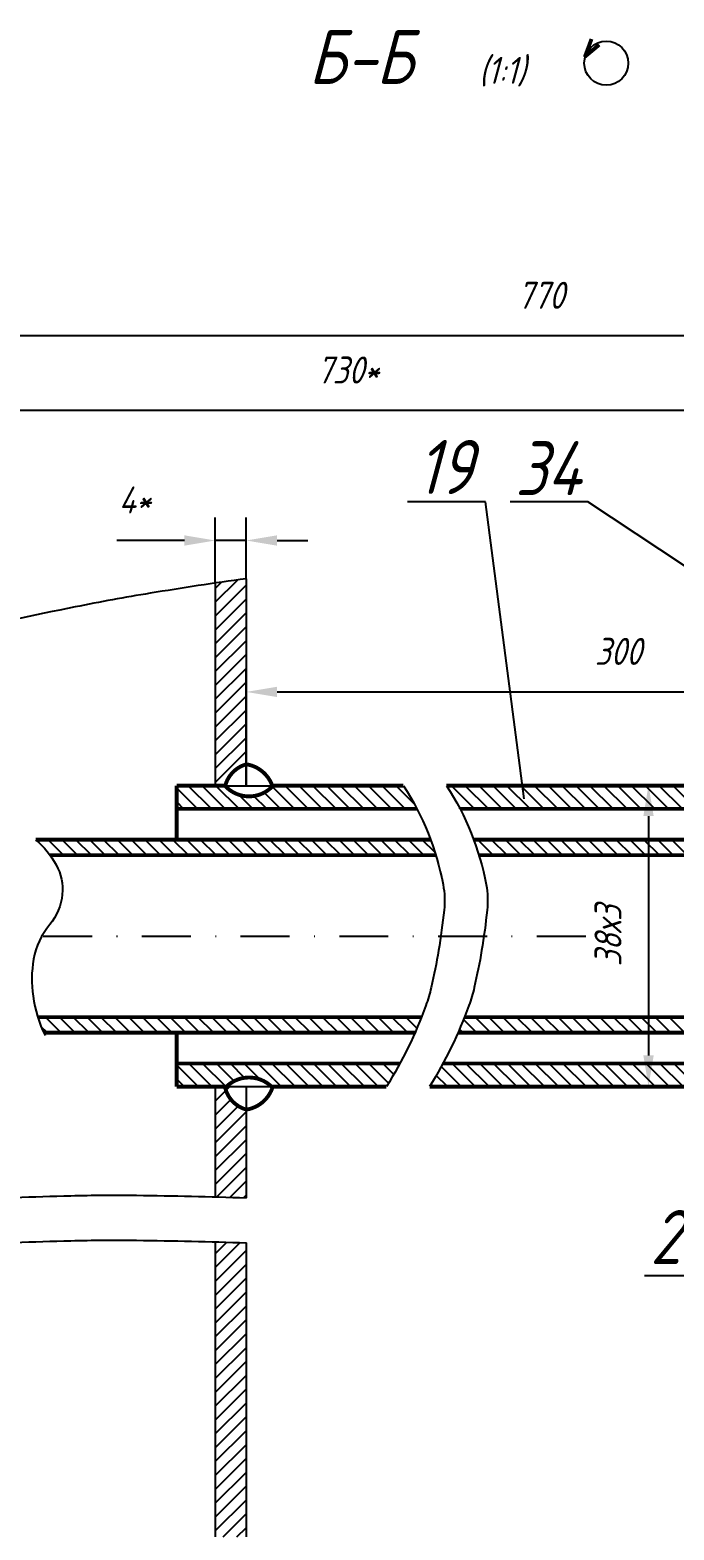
# Model space of a CAD drawing. Extents: x 626 to 1905, y 563 to 1774.
# Drawn here: x 740.5 to 824, y 1279.2 to 1473.6 of the extents above; entities that cross this region are included whole.
import ezdxf
from ezdxf.enums import TextEntityAlignment as Align

# ---------------------------------------------------------------- set-up
doc = ezdxf.new("R2010")
doc.units = 0
doc.header["$LTSCALE"] = 0.5
doc.header["$MEASUREMENT"] = 0
doc.linetypes.add('DASHDOT', pattern=[25.4, 12.7, -6.35, 0, -6.35])
doc.layers.get('0').update_dxf_attribs({"linetype": 'CONTINUOUS'})
doc.layers.get('DEFPOINTS').update_dxf_attribs({"linetype": 'CONTINUOUS'})
doc.styles.add('ROMANC', font='romanc', dxfattribs={"width": 0.8, "oblique": 15, "height": 3.5})
doc.dimstyles.get("Standard").update_dxf_attribs({"dimtxt": 0.18, "dimasz": 0.18, "dimexe": 0.18, "dimexo": 0.0625, "dimgap": 0.09, "dimtad": 0, "dimtih": 1, "dimtoh": 1, "dimdec": 4, "dimzin": 0, "dimtxsty": 'STANDARD', "dimcen": 0.09, "dimazin": 3, "dimtfac": 1, "dimtdec": 4, "dimtofl": 0, "dimtmove": 0, "dimatfit": 3, "dimtolj": 1, "dimtzin": 0})

# ---------------------------------------------------------------- blocks, each defined once
blk = doc.blocks.new('*X22')
at = {"color": 0}
for p, q in [((1002.48, 912.11), (999.79, 914.8)), ((1004.28, 912.11), (1001.28, 915.11)), ((1006.07, 912.11), (1003.07, 915.11)), ((1007.87, 912.11), (1004.87, 915.11)), ((1009.66, 912.11), (1007.84, 913.93)), ((1011.46, 912.11), (1009.8, 913.77)), ((1013.26, 912.11), (1011.14, 914.22)), ((1015.05, 912.11), (1012.17, 915)), ((1016.85, 912.11), (1013.85, 915.11)), ((1018.65, 912.11), (1015.65, 915.11)), ((1020.44, 912.11), (1017.44, 915.11)), ((1022.24, 912.11), (1019.24, 915.11)), ((1024.03, 912.11), (1021.03, 915.11)), ((1025.83, 912.11), (1022.83, 915.11)), ((1027.63, 912.11), (1024.63, 915.11)), ((1029.42, 912.11), (1026.42, 915.11)), ((1030.61, 912.72), (1028.22, 915.11)), ((1038.4, 912.11), (1035.4, 915.11)), ((1040.2, 912.11), (1037.2, 915.11)), ((1041.99, 912.11), (1038.99, 915.11)), ((1043.79, 912.11), (1040.79, 915.11)), ((1045.59, 912.11), (1042.59, 915.11)), ((1047.38, 912.11), (1044.38, 915.11)), ((1049.18, 912.11), (1046.18, 915.11)), ((1050.97, 912.11), (1047.97, 915.11)), ((1052.77, 912.11), (1049.77, 915.11)), ((1054.57, 912.11), (1051.57, 915.11)), ((1056.36, 912.11), (1053.36, 915.11)), ((1058.16, 912.11), (1055.16, 915.11)), ((1059.95, 912.11), (1056.95, 915.11)), ((1061.75, 912.11), (1058.75, 915.11)), ((1063.55, 912.11), (1060.55, 915.11)), ((1065.34, 912.11), (1062.34, 915.11)), ((1067.14, 912.11), (1064.14, 915.11)), ((1068.93, 912.11), (1065.93, 915.11)), ((1070.73, 912.11), (1067.73, 915.11)), ((1072.53, 912.11), (1069.53, 915.11)), ((1074.32, 912.11), (1071.32, 915.11)), ((1076.12, 912.11), (1073.12, 915.11)), ((1077.91, 912.11), (1074.91, 915.11)), ((1079.71, 912.11), (1076.71, 915.11)), ((1081.51, 912.11), (1078.51, 915.11)), ((1083.3, 912.11), (1080.3, 915.11)), ((1085.1, 912.11), (1082.1, 915.11)), ((1086.9, 912.11), (1083.9, 915.11)), ((1088.69, 912.11), (1085.69, 915.11)), ((1090.49, 912.11), (1087.49, 915.11)), ((1092.28, 912.11), (1089.28, 915.11)), ((1094.08, 912.11), (1092.3, 913.89)), ((1095.88, 912.11), (1093.73, 914.26)), ((1097.67, 912.11), (1094.73, 915.05)), ((1098.75, 912.82), (1096.47, 915.11)), ((1098.83, 914.55), (1098.26, 915.11)), ((1000.68, 912.11), (999.79, 913)), ((1036.61, 912.11), (1036.41, 912.3)), ((1002.56, 876.11), (999.79, 878.88)), ((1004.36, 876.11), (1001.36, 879.11)), ((1006.15, 876.11), (1003.15, 879.11)), ((1007.23, 876.83), (1004.95, 879.11)), ((1008.59, 877.26), (1006.74, 879.11)), ((1010.61, 877.04), (1008.54, 879.11)), ((1013.34, 876.11), (1010.34, 879.11)), ((1015.13, 876.11), (1012.13, 879.11)), ((1016.93, 876.11), (1013.93, 879.11)), ((1018.72, 876.11), (1015.72, 879.11)), ((1020.52, 876.11), (1017.52, 879.11)), ((1022.32, 876.11), (1019.32, 879.11)), ((1024.11, 876.11), (1021.11, 879.11)), ((1025.91, 876.11), (1022.91, 879.11)), ((1027.26, 876.56), (1024.7, 879.11)), ((1027.92, 877.69), (1026.5, 879.11)), ((1028.57, 878.84), (1028.3, 879.11)), ((1036.68, 876.11), (1034.08, 878.71)), ((1038.48, 876.11), (1035.48, 879.11)), ((1040.28, 876.11), (1037.28, 879.11)), ((1042.07, 876.11), (1039.07, 879.11)), ((1043.87, 876.11), (1040.87, 879.11)), ((1045.66, 876.11), (1042.66, 879.11)), ((1047.46, 876.11), (1044.46, 879.11)), ((1049.26, 876.11), (1046.26, 879.11)), ((1051.05, 876.11), (1048.05, 879.11)), ((1052.85, 876.11), (1049.85, 879.11)), ((1054.65, 876.11), (1051.65, 879.11)), ((1056.44, 876.11), (1053.44, 879.11)), ((1058.24, 876.11), (1055.24, 879.11)), ((1060.03, 876.11), (1057.03, 879.11)), ((1061.83, 876.11), (1058.83, 879.11)), ((1063.63, 876.11), (1060.63, 879.11)), ((1065.42, 876.11), (1062.42, 879.11)), ((1067.22, 876.11), (1064.22, 879.11)), ((1069.01, 876.11), (1066.01, 879.11)), ((1070.81, 876.11), (1067.81, 879.11)), ((1072.61, 876.11), (1069.61, 879.11)), ((1074.4, 876.11), (1071.4, 879.11)), ((1076.2, 876.11), (1073.2, 879.11)), ((1077.99, 876.11), (1074.99, 879.11)), ((1079.79, 876.11), (1076.79, 879.11)), ((1081.59, 876.11), (1078.59, 879.11)), ((1083.38, 876.11), (1080.38, 879.11)), ((1085.18, 876.11), (1082.18, 879.11)), ((1086.97, 876.11), (1083.97, 879.11)), ((1088.77, 876.11), (1085.77, 879.11)), ((1090.17, 876.51), (1087.57, 879.11)), ((1091.43, 877.04), (1089.36, 879.11)), ((1093.46, 876.81), (1091.16, 879.11)), ((1096.17, 875.89), (1092.95, 879.11)), ((1097.97, 875.89), (1094.75, 879.11)), ((1098.63, 877.02), (1096.55, 879.11)), ((1098.93, 878.52), (1098.34, 879.11)), ((1000.76, 876.11), (999.79, 877.08)), ((1034.89, 876.11), (1033.43, 877.57)), ((1033.09, 876.11), (1032.76, 876.44))]:
    blk.add_line(p, q, dxfattribs=at)
blk = doc.blocks.new('*D135')
at = {"color": 0, "linetype": 'BYBLOCK'}
for p, q in [((821.15, 1375.74), (817.72, 1375.74)), ((820.72, 1371.74), (820.72, 1340.72)), ((821.15, 1336.72), (817.72, 1336.72))]:
    blk.add_line(p, q, dxfattribs=at)
for points in [[(820.05, 1371.74), (821.39, 1371.74), (820.72, 1375.74)], [(820.05, 1340.72), (821.39, 1340.72), (820.72, 1336.72)]]:
    blk.add_solid(points, dxfattribs=at)
at = {"layer": 'DEFPOINTS', "color": 0, "linetype": 'BYBLOCK'}
for p in [(821.15, 1375.74), (820.72, 1336.72), (821.15, 1336.72)]:
    blk.add_point(p, dxfattribs=at)
at = {"color": 0, "linetype": 'BYBLOCK', "style": 'ROMANC', "oblique": 15, "width": 0.8}
blk.add_text('38х3', height=3.5, rotation=90, dxfattribs=at).set_placement((817.22, 1356.23), align=Align.CENTER)
blk = doc.blocks.new('*X71')
at = {"color": 0}
for p, q in [((759.18, 1448.86), (762.08, 1451.77)), ((759.18, 1450.66), (759.99, 1451.47)), ((759.18, 1447.07), (763.18, 1451.07)), ((759.18, 1445.27), (763.18, 1449.27)), ((759.18, 1443.48), (763.18, 1447.48)), ((759.18, 1441.68), (763.18, 1445.68)), ((759.18, 1439.88), (763.18, 1443.88)), ((759.18, 1438.09), (763.18, 1442.09)), ((759.18, 1436.29), (763.18, 1440.29)), ((759.18, 1434.5), (763.18, 1438.5)), ((759.18, 1432.7), (763.18, 1436.7)), ((759.18, 1430.9), (763.18, 1434.9)), ((759.18, 1429.11), (763.18, 1433.11)), ((759.18, 1427.31), (763.18, 1431.31)), ((759.18, 1425.52), (763.18, 1429.52)), ((759.18, 1364.45), (760.68, 1365.95)), ((759.18, 1362.65), (762.42, 1365.9)), ((759.18, 1360.86), (763.18, 1364.86)), ((759.18, 1359.06), (763.18, 1363.06)), ((759.18, 1357.27), (763.18, 1361.27)), ((759.18, 1355.47), (763.18, 1359.47)), ((759.18, 1353.67), (763.18, 1357.67)), ((759.18, 1351.88), (763.18, 1355.88)), ((759.18, 1350.08), (763.18, 1354.08)), ((759.18, 1348.28), (763.18, 1352.28)), ((759.18, 1346.49), (763.18, 1350.49)), ((759.18, 1344.69), (763.18, 1348.69)), ((759.18, 1342.9), (763.18, 1346.9)), ((759.18, 1341.1), (763.18, 1345.1)), ((759.18, 1339.3), (763.18, 1343.3)), ((759.18, 1337.51), (763.18, 1341.51)), ((759.18, 1335.71), (763.18, 1339.71)), ((759.18, 1333.92), (763.18, 1337.92)), ((759.18, 1332.12), (763.18, 1336.12)), ((759.18, 1330.32), (763.18, 1334.32)), ((759.18, 1328.53), (763.18, 1332.53)), ((760.2, 1327.75), (763.18, 1330.73)), ((761.99, 1327.75), (763.18, 1328.94))]:
    blk.add_line(p, q, dxfattribs=at)
blk = doc.blocks.new('*D128')
at = {"color": 0, "linetype": 'BYBLOCK'}
for p, q in [((764.56, 1401.93), (764.56, 1410.45)), ((768.56, 1402.5), (768.56, 1410.45)), ((756.56, 1407.45), (751.79, 1407.45)), ((760.56, 1407.45), (756.56, 1407.45)), ((768.56, 1407.45), (764.56, 1407.45)), ((772.56, 1407.45), (776.56, 1407.45))]:
    blk.add_line(p, q, dxfattribs=at)
for points in [[(760.56, 1408.12), (760.56, 1406.78), (764.56, 1407.45)], [(772.56, 1408.12), (772.56, 1406.78), (768.56, 1407.45)]]:
    blk.add_solid(points, dxfattribs=at)
at = {"layer": 'DEFPOINTS', "color": 0, "linetype": 'BYBLOCK'}
for p in [(764.56, 1407.45), (764.56, 1401.93), (768.56, 1402.5)]:
    blk.add_point(p, dxfattribs=at)
at = {"color": 0, "linetype": 'BYBLOCK', "style": 'ROMANC', "oblique": 15, "width": 0.8}
blk.add_text('4*', height=3.5, dxfattribs=at).set_placement((754.13, 1410.95), align=Align.CENTER)

msp = doc.modelspace()

# ---------------------------------------------------------------- linework, layer by layer
at = {"color": 0, "linetype": 'BYBLOCK'}
for p, q in [((911.11, 1433.97), (696.52, 1433.97)), ((867.01, 1424.29), (696.52, 1424.29)), ((768.56, 1375.68), (768.56, 1390.83)), ((772.56, 1387.83), (861.01, 1387.83))]:
    msp.add_line(p, q, dxfattribs=at)
for p, q in [((799.57, 1412.45), (789.49, 1412.45)), ((804.61, 1373.99), (799.57, 1412.45)), ((812.86, 1412.45), (802.78, 1412.45)), ((863.25, 1379.03), (812.86, 1412.45)), ((764.56, 1401.92995), (764.56, 1375.68)), ((768.56, 1402.5), (768.56, 1375.68)), ((763.64, 1375.68), (775.17, 1375.68)), ((763.64, 1336.68), (774.85, 1336.68)), ((764.56, 1336.68), (764.56, 1322.28136)), ((768.56, 1336.68), (768.56, 1322.28136)), ((764.56, 1316.45136), (764.56, 1278.33)), ((768.56, 1316.45136), (768.56, 1278.33)), ((830.27, 1312.19), (820.19, 1312.19))]:
    msp.add_line(p, q)
at = {"color": 0}
for p, q in [((744.90194, 1366.68), (742.90194, 1368.68)), ((746.69799, 1366.68), (744.69799, 1368.68)), ((748.49404, 1366.68), (746.49404, 1368.68)), ((750.29009, 1366.68), (748.29009, 1368.68)), ((752.08614, 1366.68), (750.08614, 1368.68)), ((753.8822, 1366.68), (751.8822, 1368.68)), ((755.67825, 1366.68), (753.67825, 1368.68)), ((757.4743, 1366.68), (755.4743, 1368.68)), ((759.27035, 1366.68), (757.27035, 1368.68)), ((761.0664, 1366.68), (759.0664, 1368.68)), ((762.86245, 1366.68), (760.86245, 1368.68)), ((764.6585, 1366.68), (762.6585, 1368.68)), ((766.45455, 1366.68), (764.45455, 1368.68)), ((768.25061, 1366.68), (766.25061, 1368.68)), ((770.04666, 1366.68), (768.04666, 1368.68)), ((771.84271, 1366.68), (769.84271, 1368.68)), ((773.63876, 1366.68), (771.63876, 1368.68)), ((775.43481, 1366.68), (773.43481, 1368.68)), ((777.23086, 1366.68), (775.23086, 1368.68)), ((779.02691, 1366.68), (777.02691, 1368.68)), ((780.82296, 1366.68), (778.82296, 1368.68)), ((782.61901, 1366.68), (780.61901, 1368.68)), ((784.41507, 1366.68), (782.41507, 1368.68)), ((786.21112, 1366.68), (784.21112, 1368.68)), ((788.00717, 1366.68), (786.00717, 1368.68)), ((789.80322, 1366.68), (787.80322, 1368.68)), ((791.59927, 1366.68), (789.59927, 1368.68)), ((793.04808, 1367.02724), (791.39532, 1368.68)), ((800.57953, 1366.68), (798.57953, 1368.68)), ((802.37558, 1366.68), (800.37558, 1368.68)), ((804.17163, 1366.68), (802.17163, 1368.68)), ((805.96768, 1366.68), (803.96768, 1368.68)), ((807.76373, 1366.68), (805.76373, 1368.68)), ((809.55978, 1366.68), (807.55978, 1368.68)), ((811.35583, 1366.68), (809.35583, 1368.68)), ((813.15189, 1366.68), (811.15189, 1368.68)), ((814.94794, 1366.68), (812.94794, 1368.68)), ((816.74399, 1366.68), (814.74399, 1368.68)), ((818.54004, 1366.68), (816.54004, 1368.68)), ((820.33609, 1366.68), (818.33609, 1368.68)), ((822.13214, 1366.68), (820.13214, 1368.68)), ((823.92819, 1366.68), (821.92819, 1368.68)), ((825.72424, 1366.68), (823.72424, 1368.68)), ((798.78348, 1366.68), (798.71498, 1366.7485)), ((744.55327, 1343.68), (742.55327, 1345.68)), ((746.34932, 1343.68), (744.34932, 1345.68)), ((748.14538, 1343.68), (746.14538, 1345.68)), ((749.94143, 1343.68), (747.94143, 1345.68)), ((751.73748, 1343.68), (749.73748, 1345.68)), ((753.53353, 1343.68), (751.53353, 1345.68)), ((755.32958, 1343.68), (753.32958, 1345.68)), ((757.12563, 1343.68), (755.12563, 1345.68)), ((758.92168, 1343.68), (756.92168, 1345.68)), ((760.71773, 1343.68), (758.71773, 1345.68)), ((762.51379, 1343.68), (760.51379, 1345.68)), ((764.30984, 1343.68), (762.30984, 1345.68)), ((766.10589, 1343.68), (764.10589, 1345.68)), ((767.90194, 1343.68), (765.90194, 1345.68)), ((769.69799, 1343.68), (767.69799, 1345.68)), ((771.49404, 1343.68), (769.49404, 1345.68)), ((773.29009, 1343.68), (771.29009, 1345.68)), ((775.08614, 1343.68), (773.08614, 1345.68)), ((776.8822, 1343.68), (774.8822, 1345.68)), ((778.67825, 1343.68), (776.67825, 1345.68)), ((780.4743, 1343.68), (778.4743, 1345.68)), ((782.27035, 1343.68), (780.27035, 1345.68)), ((784.0664, 1343.68), (782.0664, 1345.68)), ((785.86245, 1343.68), (783.86245, 1345.68)), ((787.6585, 1343.68), (785.6585, 1345.68)), ((789.45455, 1343.68), (787.45455, 1345.68)), ((790.68561, 1344.245), (789.25061, 1345.68)), ((791.21156, 1345.51509), (791.04666, 1345.68)), ((798.43481, 1343.68), (796.7366, 1345.37821)), ((800.23086, 1343.68), (798.23086, 1345.68)), ((802.02691, 1343.68), (800.02691, 1345.68)), ((803.82296, 1343.68), (801.82296, 1345.68)), ((805.61901, 1343.68), (803.61901, 1345.68)), ((807.41507, 1343.68), (805.41507, 1345.68)), ((809.21112, 1343.68), (807.21112, 1345.68)), ((811.00717, 1343.68), (809.00717, 1345.68)), ((812.80322, 1343.68), (810.80322, 1345.68)), ((814.59927, 1343.68), (812.59927, 1345.68)), ((816.39532, 1343.68), (814.39532, 1345.68)), ((818.19137, 1343.68), (816.19137, 1345.68)), ((819.98742, 1343.68), (817.98742, 1345.68)), ((821.78348, 1343.68), (819.78348, 1345.68)), ((823.57953, 1343.68), (821.57953, 1345.68)), ((825.37558, 1343.68), (823.37558, 1345.68)), ((742.75722, 1343.68), (742.00175, 1344.43547)), ((796.63876, 1343.68), (796.20793, 1344.11083)), ((764.56, 1334.78583), (766.45417, 1336.68)), ((764.56, 1336.58188), (764.65812, 1336.68)), ((764.56, 1332.98977), (766.58815, 1335.01793)), ((764.56, 1331.19372), (767.53761, 1334.17134)), ((764.56, 1329.39767), (768.56, 1333.39767)), ((764.56, 1327.60162), (768.56, 1331.60162)), ((764.56, 1325.80557), (768.56, 1329.80557)), ((764.56, 1324.00952), (768.56, 1328.00952)), ((764.74612, 1322.39958), (768.56, 1326.21347)), ((766.49089, 1322.34831), (768.56, 1324.41742)), ((768.23108, 1322.29245), (768.56, 1322.62137))]:
    msp.add_line(p, q, dxfattribs=at)
at = {"linetype": 'DASHDOT'}
msp.add_line((691.04, 1356.18), (813.93, 1356.18), dxfattribs=at)
at = {"const_width": 0.5}
for points in [[(812.46, 1470.09), (813.33, 1472.43)], [(812.46, 1470.13), (814.33, 1471.69)], [(759.56, 1375.68), (765.80593, 1375.68)], [(759.56, 1375.68), (759.56, 1368.68)], [(772.04407, 1375.68), (788.95099, 1375.68)], [(794.53099, 1375.68), (849.40434, 1375.68)], [(759.56, 1372.68), (790.70443, 1372.68)], [(796.28443, 1372.68), (859.01, 1372.68)], [(741.26554, 1368.68), (792.48001, 1368.68)], [(798.06001, 1368.68), (881.01, 1368.68)], [(743.12514, 1366.68), (793.15595, 1366.68)], [(798.73595, 1366.68), (871.01, 1366.68)], [(741.5627, 1345.68), (791.27723, 1345.68)], [(796.85723, 1345.68), (871.27, 1345.68)], [(742.31946, 1343.68), (790.43997, 1343.68)], [(759.56, 1343.68), (759.56, 1336.68)], [(796.01997, 1343.68), (881.01, 1343.68)], [(759.56, 1339.68), (788.48458, 1339.68)], [(794.06458, 1339.68), (859.01, 1339.68)], [(759.56, 1336.68), (765.99872, 1336.68)], [(771.85128, 1336.68), (786.74966, 1336.68)], [(792.32966, 1336.68), (849.47195, 1336.68)]]:
    msp.add_lwpolyline(points, dxfattribs=at)
for points in [[(768.56, 1402.5, 0.00656616), (756.10443, 1400.61141, 0.008377266), (746.39, 1398.84, 0.011926391), (714.58423, 1391.69514, 0.026971219), (700.8, 1387.45, 0.161569332), (692.40215, 1380.75494, 0.063944661), (680.86, 1356.84, 0.090907), (678.60476, 1340.90881, 0.075588074), (682.28, 1321.96)], [(788.95099, 1375.68, -0.09857909), (794.08948, 1362.8744, -0.072929028), (794.22, 1359.57, -0.014716963), (793.5039, 1354.31968, -0.016000879), (792.55, 1349.54, -0.029988217), (791.85286, 1347.19481, -0.051517864), (786.74966, 1336.68)], [(794.53099, 1375.68, -0.09857909), (799.66948, 1362.8744, -0.072929028), (799.8, 1359.57, -0.014716963), (799.0839, 1354.31968, -0.016000879), (798.13, 1349.54, -0.029988217), (797.43286, 1347.19481, -0.051517864), (792.32966, 1336.68)], [(741.26554, 1368.68, -0.091410169), (743.93362, 1365.40952, -0.15033053), (744.72, 1361.6, -0.150341222), (743.09004, 1357.67169, 0.128891065), (741.01, 1353.2, 0.082073996), (740.93694, 1348.40574, 0.073777583), (742.49, 1343.31)], [(683.02, 1322.28, -0.042254343), (692.48731, 1325.74097, -0.083488868), (697.59, 1326.25, -0.066579075), (711.3353, 1323.4619, 0.086959626), (721.97, 1321.75, 0.008109909), (731.37278, 1322.03309, -0.005277041), (745.82, 1322.55, -0.009265692), (754.34662, 1322.60695, -0.005541262), (768.6, 1322.28)], [(683.02, 1316.45, -0.042254343), (692.48731, 1319.91097, -0.083488868), (697.59, 1320.42, -0.066579075), (711.3353, 1317.6319, 0.086959626), (721.97, 1315.92, 0.008109909), (731.37278, 1316.20309, -0.005277041), (745.82, 1316.72, -0.009265692), (754.34662, 1316.77695, -0.005541262), (768.6, 1316.45)]]:
    msp.add_lwpolyline(points, format="xyb")
for points in [[(768.58, 1378.45, 0.267971124), (765.85258, 1375.68, 0.268683195)], [(771.94235, 1375.68, 0.277261268), (768.56, 1378.45527, 0.282632771)], [(765.80593, 1375.68, 0.444664642), (772.04407, 1375.68, 0.436915025)], [(765.80593, 1336.48, -0.444664642), (772.04407, 1336.48, -0.436915025)], [(768.58, 1333.71, -0.267971124), (765.85258, 1336.48, -0.268683195)], [(771.94235, 1336.48, -0.277261268), (768.56, 1333.70473, -0.282632771)]]:
    msp.add_lwpolyline(points, format="xyb", dxfattribs=at)
msp.add_circle((815.24, 1469.3), 2.85112)
at = {"color": 0, "linetype": 'BYBLOCK'}
msp.add_solid([(772.56, 1388.49667), (772.56, 1387.16333), (768.56, 1387.83)], dxfattribs=at)
at = {"layer": 'DEFPOINTS', "color": 0, "linetype": 'BYBLOCK'}
msp.add_point((768.56, 1375.68), dxfattribs=at)

# ---------------------------------------------------------------- block references
for name, p in [('*X71', (5.38, -49.42)), ('*X22', (-240.23, 460.57))]:
    msp.add_blockref(name, p)

# ---------------------------------------------------------------- texts
at = {"style": 'ROMANC', "oblique": 15, "width": 0.8}
for s, height, p in [('Б-Б', 7, (776.65, 1466.62)), ('(1:1)', 3.5, (798.73, 1466.62)), ('19', 7, (790.67288, 1413.47354)), ('34', 7, (803.43142, 1413.30846)), ('20', 7, (820.93871, 1313.70011))]:
    msp.add_text(s, height=height, dxfattribs=at).set_placement(p)
at = {"color": 0, "linetype": 'BYBLOCK', "style": 'ROMANC', "oblique": 15, "width": 0.8}
for s, p in [('770', (806.765, 1437.47)), ('730*', (781.765, 1427.79)), ('300', (816.785, 1391.33))]:
    msp.add_text(s, height=3.5, dxfattribs=at).set_placement(p, align=Align.CENTER)

# ---------------------------------------------------------------- dimensions: what is measured, and where the dimension line sits
dim = msp.add_linear_dim(base=(764.56, 1407.45), p1=(768.56, 1402.5), p2=(764.56, 1401.92995), text='4*', dimstyle='Standard')
dim.commit()
dim.dimension.update_dxf_attribs({"geometry": '*D128', "text_midpoint": (754.12538, 1410.95)})
dim = msp.add_linear_dim(base=(820.72, 1336.72), p1=(821.15, 1375.74), p2=(821.15, 1336.72), angle=90, text='38х3', dimstyle='Standard')
dim.commit()
dim.dimension.update_dxf_attribs({"geometry": '*D135', "text_midpoint": (817.22, 1356.23)})

doc.saveas('drawing.dxf')
